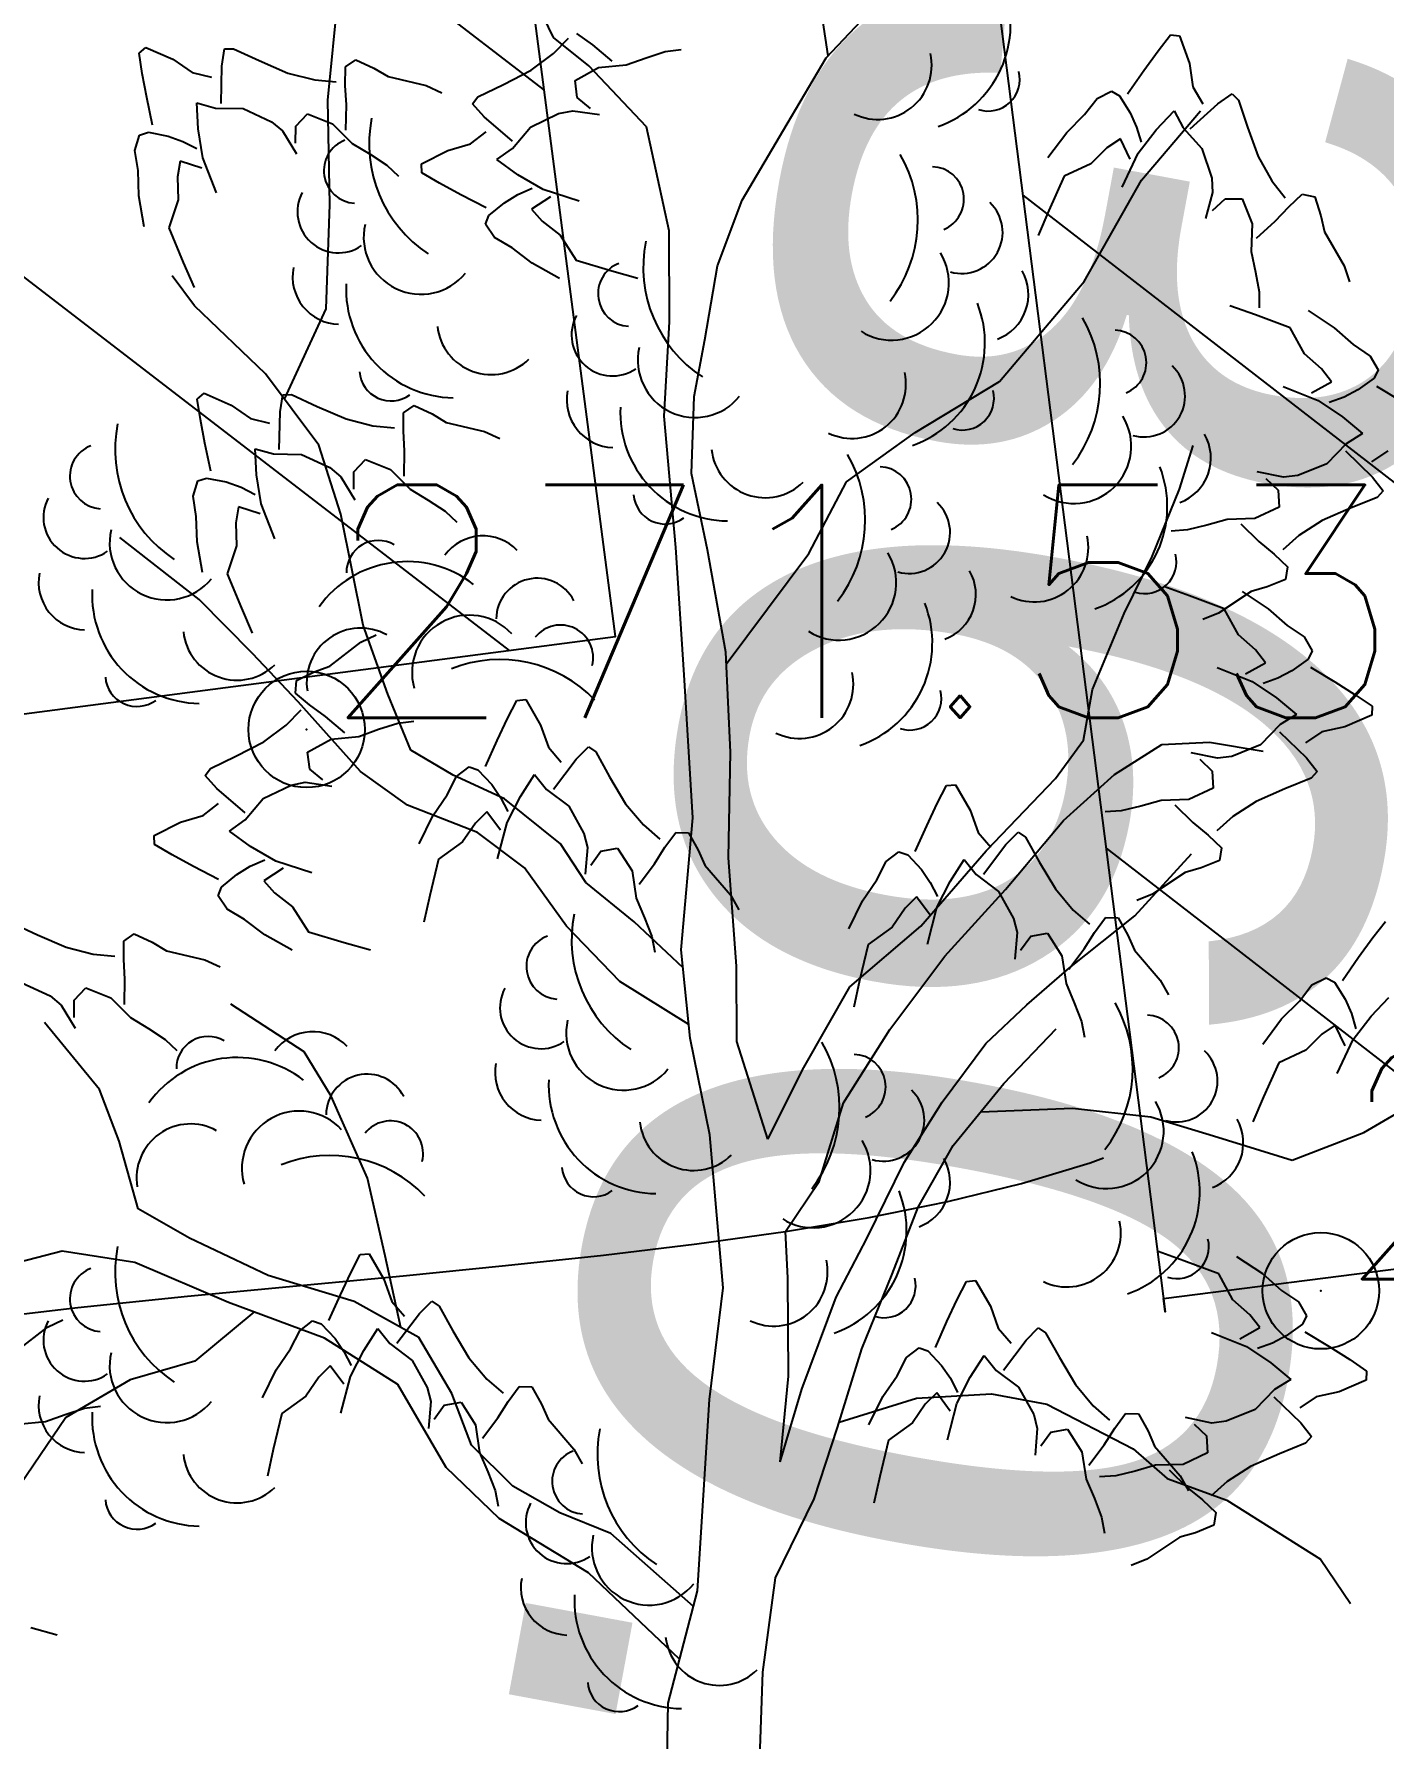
# Model space of a CAD drawing. Header units: millimetres. Extents: x 524954 to 526204, y 9523489 to 9524010.
# Drawn here: x 525519.37 to 525525.17, y 9523572.65 to 9523579.97 of the extents above; entities that cross this region are included whole.
import ezdxf
from ezdxf.enums import TextEntityAlignment as Align

# ---------------------------------------------------------------- set-up
doc = ezdxf.new("R2010")
doc.units = ezdxf.units.MM
doc.header["$PDMODE"] = 32
doc.header["$PDSIZE"] = 0.5
doc.linetypes.add('ACAD_ISO12W100', pattern=[21, 12, -3, 0, -3, 0, -3])
for name, color, linetype in [('Arbre', 34, 'ACAD_ISO12W100'), ('Bati', 6, 'Continuous'), ('Bati_H', 1, 'Continuous'), ('CN_01_00', 3, 'Continuous'), ('Route - Route de la corniche de Brazzaville - Textes - Tabulations', 1, 'Continuous'), ('TopoAlt', 3, 'Continuous'), ('TOPOJIS', 7, 'Continuous')]:
    doc.layers.add(name, color=color, linetype=linetype)
doc.styles.add('Affichages route', font='arial.ttf', dxfattribs={"height": 0.5})
doc.styles.add('Simplex 1.0', font='Simplex.shx', dxfattribs={"width": 0.99, "height": 1})

# ---------------------------------------------------------------- blocks, each defined once
blk = doc.blocks.new('TCPOINT M')
at = {"color": 0}
blk.add_point((0, 0), dxfattribs=at)
at = {"layer": 'TopoAlt', "style": 'Simplex 1.0', "width": 0.99}
blk.add_attdef('ALT', (0.15, 0.15), '', height=1, dxfattribs=at)
blk = doc.blocks.new('v088')
at = {"linetype": 'Continuous'}
for p, q in [((0.3448, 10.1217), (0.2693, 10.6145)), ((-1.8059, 9.9306), (-1.7492, 10.4915)), ((-0.8352, 10.1996), (-0.9911, 10.5198)), ((0.3358, 10.1122), (0.6339, 10.4293)), ((-0.6834, 10.0784), (-0.8352, 10.1996)), ((0.1676, 9.8288), (0.3358, 10.1122)), ((-0.4354, 9.8162), (-0.6834, 10.0784)), ((-1.7966, 9.483), (-1.8059, 9.9306)), ((-0.339, 9.3704), (-0.4354, 9.8162)), ((-0.0246, 9.5014), (0.1676, 9.8288)), ((1.6901, 9.587), (1.945, 9.8846)), ((1.4442, 9.1527), (1.6901, 9.587)), ((-1.8121, 9.0349), (-1.7966, 9.483)), ((-0.1306, 9.2193), (-0.0246, 9.5014)), ((-0.337, 8.9787), (-0.339, 9.3704)), ((-2.3783, 9.048), (-2.4742, 9.1766)), ((-0.1861, 8.901), (-0.1306, 9.2193)), ((1.08, 8.7222), (1.4442, 9.1527)), ((-2.0737, 8.7558), (-2.3783, 9.048)), ((-1.992, 8.6473), (-1.8121, 9.0349)), ((-0.3597, 8.574), (-0.337, 8.9787)), ((-0.2308, 8.6575), (-0.1861, 8.901)), ((-1.8434, 8.4497), (-2.0737, 8.7558)), ((0.7177, 8.5032), (1.08, 8.7222)), ((-0.2426, 8.3277), (-0.2308, 8.6575)), ((-0.3105, 8.0091), (-0.3597, 8.574)), ((0.4236, 8.2918), (0.7177, 8.5032)), ((-1.7501, 8.1531), (-1.8434, 8.4497)), ((1.8546, 8.2596), (1.9129, 8.4473)), ((-0.1735, 7.9995), (-0.2426, 8.3277)), ((0.2621, 7.9837), (0.4236, 8.2918)), ((1.7363, 7.971), (1.8546, 8.2596)), ((-1.6531, 7.6763), (-1.7501, 8.1531)), ((-2.3581, 7.786), (-2.6995, 8.0525)), ((-0.2742, 7.4626), (-0.3105, 8.0091)), ((-0.0959, 7.5596), (-0.1735, 7.9995)), ((-0.0934, 7.5087), (0.2621, 7.9837)), ((1.617, 7.726), (1.7363, 7.971)), ((-2.1294, 7.5544), (-2.3581, 7.786)), ((1.4808, 7.3998), (1.617, 7.726)), ((-1.5474, 7.38), (-1.6531, 7.6763)), ((-1.9323, 7.3471), (-2.1294, 7.5544)), ((-0.0745, 7.1309), (-0.0959, 7.5596)), ((-0.2365, 6.8477), (-0.2742, 7.4626)), ((1.4418, 7.1813), (1.4808, 7.3998)), ((-1.6648, 7.048), (-1.9323, 7.3471)), ((-1.4491, 7.1395), (-1.5474, 7.38)), ((1.3209, 7.0171), (1.4418, 7.1813)), ((-1.2665, 7.0314), (-1.4491, 7.1395)), ((-0.0837, 6.6768), (-0.0745, 7.1309)), ((1.5755, 7.0348), (1.778, 7.1634)), ((1.778, 7.1634), (1.983, 7.1739)), ((1.983, 7.1739), (2.2139, 7.1352)), ((-1.4628, 6.9029), (-1.6648, 7.048)), ((-1.0467, 6.9303), (-1.2665, 7.0314)), ((1.3557, 6.8374), (1.5755, 7.0348)), ((1.0227, 6.7061), (1.3209, 7.0171)), ((-1.1618, 6.7848), (-1.4628, 6.9029)), ((-0.8063, 6.7363), (-1.0467, 6.9303)), ((-0.2869, 6.2807), (-0.2365, 6.8477)), ((1.107, 6.54), (1.3557, 6.8374)), ((-0.9597, 6.6336), (-1.1618, 6.7848)), ((-0.6972, 6.5707), (-0.8063, 6.7363)), ((-0.0491, 6.2111), (-0.0837, 6.6768)), ((0.7433, 6.3831), (1.0227, 6.7061)), ((1.6628, 6.4272), (1.906, 6.6935)), ((-0.7803, 6.3824), (-0.9597, 6.6336)), ((-0.4884, 6.4009), (-0.6972, 6.5707)), ((0.8455, 6.2546), (1.107, 6.54)), ((-0.5514, 6.1446), (-0.7803, 6.3824)), ((-0.2789, 6.2036), (-0.4884, 6.4009)), ((0.4379, 6.1217), (0.7433, 6.3831)), ((1.3814, 6.2037), (1.6628, 6.4272)), ((-0.2479, 5.9022), (-0.2869, 6.2807)), ((0.6096, 5.9388), (0.8455, 6.2546)), ((-0.0486, 5.8877), (-0.0491, 6.2111)), ((1.1982, 6.0444), (1.3814, 6.2037)), ((-0.2539, 5.9607), (-0.5514, 6.1446)), ((0.2399, 5.7756), (0.4379, 6.1217)), ((-1.9071, 5.8427), (-2.2223, 6.0475)), ((1.0213, 5.879), (1.1982, 6.0444)), ((-2.7868, 5.6812), (-3.0229, 5.9686)), ((0.4109, 5.6237), (0.6096, 5.9388)), ((1.0995, 5.7065), (1.3247, 5.9413)), ((-0.1646, 5.4873), (-0.2479, 5.9022)), ((0.0846, 5.4676), (-0.0486, 5.8877)), ((0.8338, 5.6263), (1.0213, 5.879)), ((-1.7911, 5.6523), (-1.9071, 5.8427)), ((0.0846, 5.4676), (0.2399, 5.7756)), ((2.6462, 5.4963), (3.1193, 5.7735)), ((-2.7013, 5.4591), (-2.7868, 5.6812)), ((-1.6346, 5.3011), (-1.7911, 5.6523)), ((0.8812, 5.4407), (1.0995, 5.7065)), ((0.3061, 5.2857), (0.4109, 5.6237)), ((0.6713, 5.3679), (0.8338, 5.6263)), ((1.0006, 5.5861), (1.394, 5.6007)), ((1.394, 5.6007), (1.7306, 5.5642)), ((1.7306, 5.5642), (1.9997, 5.4827)), ((2.3377, 5.3779), (2.6462, 5.4963)), ((-2.6206, 5.1685), (-2.7013, 5.4591)), ((-0.1073, 4.8293), (-0.1646, 5.4873)), ((0.7312, 5.1764), (0.8812, 5.4407)), ((1.9997, 5.4827), (2.3377, 5.3779)), ((0.5102, 5.0412), (0.6713, 5.3679)), ((-1.5592, 4.9668), (-1.6346, 5.3011)), ((0.1613, 5.0712), (0.3061, 5.2857)), ((-2.4003, 5.0425), (-2.6206, 5.1685)), ((0.6191, 4.888), (0.7312, 5.1764)), ((0.1717, 4.8724), (0.1613, 5.0712)), ((-2.9464, 4.9876), (-3.2062, 4.92)), ((-2.6344, 4.9381), (-2.9464, 4.9876)), ((-2.0611, 4.8817), (-2.4003, 5.0425)), ((0.3786, 4.7897), (0.5102, 5.0412)), ((-2.2328, 4.7662), (-2.6344, 4.9381)), ((-1.4917, 4.6586), (-1.5592, 4.9668)), ((-1.6919, 4.7713), (-2.0611, 4.8817)), ((0.1743, 4.4496), (0.1717, 4.8724)), ((0.489, 4.5681), (0.6191, 4.888)), ((-1.8192, 4.6131), (-2.2328, 4.7662)), ((-1.415, 4.6154), (-1.6919, 4.7713)), ((-0.1657, 4.3492), (-0.1073, 4.8293)), ((0.2314, 4.3948), (0.3786, 4.7897)), ((-2.1227, 4.7254), (-2.3768, 4.5144)), ((-1.2732, 4.3758), (-1.415, 4.6154)), ((-1.5041, 4.4145), (-1.8192, 4.6131)), ((0.3841, 4.2301), (0.489, 4.5681)), ((-2.3768, 4.5144), (-2.655, 4.434)), ((-2.655, 4.434), (-2.9315, 4.2727)), ((-1.2976, 4.0581), (-1.5041, 4.4145)), ((0.1384, 4.0819), (0.1743, 4.4496)), ((0.1384, 4.0819), (0.2314, 4.3948)), ((-1.1877, 4.1537), (-1.2732, 4.3758)), ((-0.2169, 3.5272), (-0.1657, 4.3492)), ((0.3911, 4.2526), (0.7235, 4.3553)), ((0.7235, 4.3553), (1.0465, 4.3745)), ((1.0465, 4.3745), (1.2838, 4.3297)), ((1.2838, 4.3297), (1.6547, 4.1385)), ((-2.9315, 4.2727), (-3.209, 3.8627)), ((0.2848, 3.9233), (0.3841, 4.2301)), ((-1.0099, 3.9771), (-1.1877, 4.1537)), ((1.6547, 4.1385), (1.8004, 4.0109)), ((-1.0692, 3.839), (-1.2976, 4.0581)), ((-0.8085, 3.8631), (-1.0099, 3.9771)), ((1.8004, 4.0109), (2.0573, 3.9168)), ((0.1177, 3.584), (0.2848, 3.9233)), ((2.0573, 3.9168), (2.4606, 3.664)), ((-0.6849, 3.6045), (-1.0692, 3.839)), ((-0.589, 3.7744), (-0.8085, 3.8631)), ((-0.2343, 3.4611), (-0.589, 3.7744)), ((2.4606, 3.664), (2.589, 3.4739)), ((-0.2941, 3.234), (-0.6849, 3.6045)), ((-0.3436, 3.0457), (-0.2169, 3.5272)), ((0.064, 3.1786), (0.1177, 3.584)), ((0.0445, 2.6247), (0.064, 3.1786)), ((-0.3518, 2.5418), (-0.3436, 3.0457))]:
    blk.add_line(p, q, dxfattribs=at)
at = {"color": 3, "linetype": 'Continuous'}
for p, q in [((-0.8359, 10.1311), (-0.7709, 10.1978)), ((-0.6662, 10.1688), (-0.7348, 10.218)), ((1.7617, 10.1424), (1.8156, 10.2117)), ((1.8156, 10.2117), (1.8541, 10.2078)), ((1.8541, 10.2078), (1.8964, 10.0886)), ((-2.6162, 10.1323), (-2.587, 10.1577)), ((-2.6028, 10.0456), (-2.6162, 10.1323)), ((-2.587, 10.1577), (-2.4712, 10.1066)), ((-2.4712, 10.1066), (-2.3879, 10.0492)), ((-2.2608, 10.0773), (-2.2494, 10.1511)), ((-2.2494, 10.1511), (-2.2113, 10.1522)), ((-2.2113, 10.1522), (-2.101, 10.101)), ((-0.9313, 10.0604), (-0.8359, 10.1311)), ((-0.5833, 10.0982), (-0.6662, 10.1688)), ((-0.5231, 10.0829), (-0.4378, 10.1134)), ((-0.4378, 10.1134), (-0.3559, 10.1397)), ((-0.3559, 10.1397), (-0.2873, 10.1487)), ((1.7002, 10.0578), (1.7617, 10.1424)), ((-2.5835, 9.9428), (-2.6028, 10.0456)), ((-2.3879, 10.0492), (-2.3057, 10.0298)), ((-2.2643, 9.9167), (-2.2608, 10.0773)), ((-2.101, 10.101), (-1.977, 10.0475)), ((-1.977, 10.0475), (-1.8618, 10.0181)), ((-1.7305, 9.9947), (-1.7301, 10.0737)), ((-1.7301, 10.0737), (-1.6848, 10.1049)), ((-1.6848, 10.1049), (-1.6075, 10.069)), ((-1.6075, 10.069), (-1.5466, 10.0327)), ((-1.5466, 10.0327), (-1.3822, 9.9939)), ((-1.0512, 9.9981), (-0.9313, 10.0604)), ((-0.7431, 10.0152), (-0.6418, 10.0712)), ((-0.6418, 10.0712), (-0.5231, 10.0829)), ((1.631, 9.9578), (1.7002, 10.0578)), ((1.8964, 10.0886), (1.9118, 9.9886)), ((-1.8618, 10.0181), (-1.7691, 10.0099)), ((-1.7254, 9.9105), (-1.7305, 9.9947)), ((-1.3822, 9.9939), (-1.316, 9.9632)), ((-1.1606, 9.945), (-1.0512, 9.9981)), ((-0.7336, 9.9427), (-0.7431, 10.0152)), ((1.5002, 9.9386), (1.5617, 9.9693)), ((1.5617, 9.9693), (1.5963, 9.9501)), ((1.9118, 9.9886), (1.9541, 9.9155)), ((-2.5582, 9.8238), (-2.5835, 9.9428)), ((-2.3678, 9.9191), (-2.2883, 9.8969)), ((-2.3619, 9.8077), (-2.3678, 9.9191)), ((-2.2883, 9.8969), (-2.1685, 9.895)), ((-2.1685, 9.895), (-2.0471, 9.8386)), ((-1.7277, 9.8016), (-1.7254, 9.9105)), ((-1.1838, 9.9148), (-1.1606, 9.945)), ((-1.1339, 9.8592), (-1.1838, 9.9148)), ((-0.677, 9.8958), (-0.7336, 9.9427)), ((1.4463, 9.8693), (1.5002, 9.9386)), ((1.5963, 9.9501), (1.6425, 9.877)), ((1.9002, 9.8078), (2.0195, 9.9155)), ((2.0195, 9.9155), (2.081, 9.9578)), ((2.081, 9.9578), (2.1079, 9.9309)), ((2.1079, 9.9309), (2.1464, 9.8155)), ((-2.0471, 9.8386), (-1.9997, 9.7992)), ((-1.9438, 9.7464), (-1.9432, 9.8199)), ((-1.9432, 9.8199), (-1.893, 9.873)), ((-1.893, 9.873), (-1.7856, 9.8299)), ((-1.7856, 9.8299), (-1.7015, 9.7452)), ((-1.0116, 9.755), (-1.1339, 9.8592)), ((-1.0114, 9.724), (-0.9342, 9.8156)), ((-0.9342, 9.8156), (-0.8138, 9.874)), ((-0.8138, 9.874), (-0.7533, 9.8858)), ((-0.7533, 9.8858), (-0.6387, 9.8698)), ((1.3694, 9.7924), (1.4463, 9.8693)), ((1.6425, 9.877), (1.6694, 9.8155)), ((1.6694, 9.8155), (1.6887, 9.7501)), ((1.7541, 9.8039), (1.831, 9.8847)), ((1.831, 9.8847), (1.8695, 9.8116)), ((2.1464, 9.8155), (2.1926, 9.6885)), ((-2.634, 9.7155), (-2.6142, 9.7814)), ((-2.6142, 9.7814), (-2.5764, 9.7933)), ((-2.5764, 9.7933), (-2.4916, 9.7768)), ((-2.4916, 9.7768), (-2.4283, 9.7541)), ((-2.4283, 9.7541), (-2.3676, 9.7232)), ((-2.3419, 9.6831), (-2.3619, 9.8077)), ((-1.9997, 9.7992), (-1.9397, 9.7002)), ((-1.7015, 9.7452), (-1.624, 9.6985)), ((-1.2895, 9.7147), (-1.1923, 9.7429)), ((-1.1923, 9.7429), (-1.1254, 9.7944)), ((1.2886, 9.6847), (1.3694, 9.7924)), ((1.6002, 9.7655), (1.5425, 9.727)), ((1.6425, 9.677), (1.6002, 9.7655)), ((1.6771, 9.7039), (1.7541, 9.8039)), ((1.8695, 9.8116), (1.9502, 9.7232)), ((-2.6206, 9.6288), (-2.634, 9.7155)), ((-2.4395, 9.6694), (-2.4511, 9.6011)), ((-2.3461, 9.6395), (-2.4395, 9.6694)), ((-2.2831, 9.5325), (-2.3419, 9.6831)), ((-1.624, 9.6985), (-1.5519, 9.6516)), ((-1.4022, 9.6572), (-1.2895, 9.7147)), ((-1.0789, 9.6763), (-1.0114, 9.724)), ((-0.9888, 9.6106), (-1.0789, 9.6763)), ((1.5425, 9.727), (1.4733, 9.6578)), ((1.6079, 9.5578), (1.6771, 9.7039)), ((1.9502, 9.7232), (1.9925, 9.5962)), ((2.1926, 9.6885), (2.2503, 9.5847)), ((-2.6175, 9.52), (-2.6206, 9.6288)), ((-2.4511, 9.6011), (-2.4483, 9.5032)), ((-1.5519, 9.6516), (-1.5015, 9.6041)), ((-1.401, 9.6186), (-1.4022, 9.6572)), ((-1.3254, 9.5742), (-1.401, 9.6186)), ((-0.8796, 9.5473), (-0.9888, 9.6106)), ((1.3579, 9.6039), (1.2925, 9.4577)), ((1.4733, 9.6578), (1.3579, 9.6039)), ((1.9925, 9.5962), (1.9964, 9.5347)), ((-2.5946, 9.3874), (-2.6175, 9.52)), ((-1.2335, 9.5242), (-1.3254, 9.5742)), ((-1.1253, 9.4685), (-1.2335, 9.5242)), ((-1.0467, 9.4905), (-0.9892, 9.5252)), ((-0.9892, 9.5252), (-0.9269, 9.5527)), ((-0.7257, 9.4976), (-0.8796, 9.5473)), ((1.9964, 9.5347), (1.9656, 9.4231)), ((2.2503, 9.5847), (2.308, 9.5116)), ((2.3233, 9.4731), (2.381, 9.527)), ((2.381, 9.527), (2.4349, 9.5154)), ((-2.4483, 9.5032), (-2.4883, 9.3823)), ((-1.1132, 9.4352), (-1.0467, 9.4905)), ((-0.8484, 9.5165), (-0.9306, 9.463)), ((-0.9306, 9.463), (-0.885, 9.4108)), ((1.2925, 9.4577), (1.2463, 9.35)), ((1.9964, 9.4577), (2.0502, 9.5077)), ((2.0502, 9.5077), (2.1233, 9.5077)), ((2.1233, 9.5077), (2.1656, 9.4)), ((2.2657, 9.4116), (2.3233, 9.4731)), ((2.4349, 9.5154), (2.4618, 9.4347)), ((-2.4883, 9.3823), (-2.4269, 9.2344)), ((-1.1278, 9.3984), (-1.1132, 9.4352)), ((-1.0892, 9.3413), (-1.1278, 9.3984)), ((-0.885, 9.4108), (-0.8073, 9.3511)), ((2.1656, 9.4), (2.1618, 9.2808)), ((2.1849, 9.3385), (2.2657, 9.4116)), ((2.4618, 9.4347), (2.4772, 9.3654)), ((-1.0136, 9.2969), (-1.0892, 9.3413)), ((-0.8073, 9.3511), (-0.7389, 9.2437)), ((2.4772, 9.3654), (2.5618, 9.2193)), ((-2.4269, 9.2344), (-2.3802, 9.1269)), ((-0.9273, 9.2307), (-1.0136, 9.2969)), ((-0.81, 9.1646), (-0.9273, 9.2307)), ((-0.7389, 9.2437), (-0.5855, 9.1979)), ((2.1618, 9.2808), (2.181, 9.1923)), ((-0.5855, 9.1979), (-0.4727, 9.1661)), ((2.181, 9.1923), (2.1964, 9.1077)), ((2.5618, 9.2193), (2.5849, 9.15)), ((2.1964, 9.1077), (2.1964, 9.0385)), ((2.1801, 9.009), (2.0697, 9.0483)), ((2.3301, 8.953), (2.1801, 9.009)), ((2.4064, 9.0272), (2.519, 8.9533)), ((2.3912, 8.8412), (2.3301, 8.953)), ((2.519, 8.9533), (2.6006, 8.8814)), ((2.6006, 8.8814), (2.6731, 8.832)), ((2.4646, 8.7765), (2.3912, 8.8412)), ((2.6731, 8.832), (2.7077, 8.7725)), ((2.421, 8.6735), (2.5067, 8.7213)), ((2.5067, 8.7213), (2.4646, 8.7765)), ((2.6907, 8.7368), (2.6207, 8.6861)), ((2.7077, 8.7725), (2.6907, 8.7368)), ((-2.3661, 8.6466), (-2.3369, 8.6719)), ((-2.3527, 8.5599), (-2.3661, 8.6466)), ((-2.3369, 8.6719), (-2.2212, 8.6209)), ((-2.0108, 8.5916), (-1.9993, 8.6654)), ((-1.9993, 8.6654), (-1.9613, 8.6665)), ((-1.9613, 8.6665), (-1.8509, 8.6153)), ((2.2998, 8.7005), (2.4501, 8.6406)), ((2.5609, 8.6554), (2.4969, 8.632)), ((2.6207, 8.6861), (2.5609, 8.6554)), ((2.7005, 8.7027), (2.8047, 8.6399)), ((-2.2212, 8.6209), (-2.1379, 8.5634)), ((-2.0143, 8.4309), (-2.0108, 8.5916)), ((-1.8509, 8.6153), (-1.7269, 8.5617)), ((-1.4805, 8.509), (-1.4801, 8.5879)), ((-1.4801, 8.5879), (-1.4347, 8.6192)), ((-1.4347, 8.6192), (-1.3575, 8.5833)), ((-1.3575, 8.5833), (-1.2966, 8.547)), ((2.4501, 8.6406), (2.5548, 8.5702)), ((2.5548, 8.5702), (2.6402, 8.4985)), ((-2.3334, 8.4571), (-2.3527, 8.5599)), ((-2.1379, 8.5634), (-2.0557, 8.544)), ((-1.7269, 8.5617), (-1.6118, 8.5324)), ((-1.6118, 8.5324), (-1.519, 8.5242)), ((-1.4754, 8.4248), (-1.4805, 8.509)), ((-1.2966, 8.547), (-1.1322, 8.5082)), ((-1.1322, 8.5082), (-1.066, 8.4775)), ((2.6402, 8.4985), (2.5697, 8.4555)), ((-2.3082, 8.3381), (-2.3334, 8.4571)), ((-2.1178, 8.4334), (-2.0382, 8.4112)), ((-2.1118, 8.322), (-2.1178, 8.4334)), ((-1.4776, 8.3159), (-1.4754, 8.4248)), ((2.5697, 8.4555), (2.4865, 8.3693)), ((2.5678, 8.4245), (2.6828, 8.3123)), ((2.749, 8.4244), (2.6787, 8.3776)), ((-2.0382, 8.4112), (-1.9184, 8.4092)), ((-1.9184, 8.4092), (-1.7971, 8.3529)), ((-1.7971, 8.3529), (-1.7497, 8.3134)), ((-1.6931, 8.3341), (-1.643, 8.3873)), ((-1.643, 8.3873), (-1.5356, 8.3441)), ((2.4865, 8.3693), (2.3625, 8.3191)), ((-2.384, 8.2298), (-2.3641, 8.2956)), ((-2.3641, 8.2956), (-2.3264, 8.3076)), ((-2.3264, 8.3076), (-2.2415, 8.291)), ((-2.2415, 8.291), (-2.1783, 8.2684)), ((-2.0919, 8.1974), (-2.1118, 8.322)), ((-1.7497, 8.3134), (-1.6897, 8.2145)), ((-1.6937, 8.2606), (-1.6931, 8.3341)), ((-1.5356, 8.3441), (-1.4515, 8.2595)), ((2.3013, 8.3113), (2.188, 8.335)), ((2.2245, 8.3065), (2.2778, 8.2559)), ((2.3625, 8.3191), (2.3013, 8.3113)), ((2.6828, 8.3123), (2.7289, 8.2536)), ((-2.3706, 8.1431), (-2.384, 8.2298)), ((-2.1783, 8.2684), (-2.1175, 8.2375)), ((-1.4515, 8.2595), (-1.374, 8.2128)), ((-1.374, 8.2128), (-1.3019, 8.1659)), ((2.2778, 8.2559), (2.2824, 8.183)), ((2.7037, 8.225), (2.591, 8.1793)), ((2.7289, 8.2536), (2.7037, 8.225)), ((-2.3674, 8.0343), (-2.3706, 8.1431)), ((-2.1895, 8.1837), (-2.2011, 8.1153)), ((-2.0961, 8.1537), (-2.1895, 8.1837)), ((-2.0331, 8.0467), (-2.0919, 8.1974)), ((-1.3019, 8.1659), (-1.2515, 8.1184)), ((2.0584, 8.1303), (1.9713, 8.1055)), ((2.1776, 8.1339), (2.0584, 8.1303)), ((2.2824, 8.183), (2.1776, 8.1339)), ((2.591, 8.1793), (2.4672, 8.1253)), ((-2.2011, 8.1153), (-2.1982, 8.0174)), ((1.8878, 8.0848), (1.8187, 8.0804)), ((1.9713, 8.1055), (1.8878, 8.0848)), ((2.1174, 8.1109), (2.1954, 8.0349)), ((2.3672, 8.0611), (2.2979, 7.9989)), ((2.4672, 8.1253), (2.3672, 8.0611)), ((-2.3445, 7.9016), (-2.3674, 8.0343)), ((-2.1982, 8.0174), (-2.2383, 7.8966)), ((2.1954, 8.0349), (2.2605, 7.9811)), ((2.2605, 7.9811), (2.3179, 7.927)), ((2.3179, 7.927), (2.3098, 7.8725)), ((-2.2383, 7.8966), (-2.1768, 7.7487)), ((1.8965, 7.8022), (1.7861, 7.8414)), ((2.2308, 7.8405), (2.1627, 7.8208)), ((2.3098, 7.8725), (2.2308, 7.8405)), ((2.0465, 7.7461), (1.8965, 7.8022)), ((2.1627, 7.8208), (2.0222, 7.7271)), ((2.1227, 7.8203), (2.2353, 7.7465)), ((-2.1768, 7.7487), (-2.1302, 7.6412)), ((2.0222, 7.7271), (1.9545, 7.6997)), ((2.1075, 7.6343), (2.0465, 7.7461)), ((2.2353, 7.7465), (2.3169, 7.6746)), ((-1.6632, 7.6026), (-1.5976, 7.6345)), ((2.1809, 7.5696), (2.1075, 7.6343)), ((2.3169, 7.6746), (2.3894, 7.6252)), ((2.3894, 7.6252), (2.424, 7.5657)), ((-1.7972, 7.4997), (-1.6632, 7.6026)), ((2.223, 7.5144), (2.1809, 7.5696)), ((2.424, 7.5657), (2.407, 7.5299)), ((-1.9404, 7.4382), (-1.8638, 7.4754)), ((-1.8638, 7.4754), (-1.7972, 7.4997)), ((2.0162, 7.4937), (2.1664, 7.4338)), ((2.1373, 7.4666), (2.223, 7.5144)), ((2.337, 7.4793), (2.2772, 7.4485)), ((2.407, 7.5299), (2.337, 7.4793)), ((2.4169, 7.4959), (2.521, 7.4331)), ((-1.9448, 7.3833), (-1.9404, 7.4382)), ((2.1664, 7.4338), (2.2711, 7.3633)), ((2.2772, 7.4485), (2.2132, 7.4252)), ((2.521, 7.4331), (2.6094, 7.377)), ((-1.8839, 7.3331), (-1.9448, 7.3833)), ((-1.8154, 7.2839), (-1.8839, 7.3331)), ((-1.0336, 7.2746), (-0.9936, 7.3527)), ((-0.9936, 7.3527), (-0.9551, 7.3561)), ((-0.9551, 7.3561), (-0.8913, 7.2468)), ((2.2711, 7.3633), (2.3565, 7.2916)), ((2.6094, 7.377), (2.6819, 7.3276)), ((2.6819, 7.3276), (2.6805, 7.289)), ((-1.985, 7.2461), (-1.9201, 7.3129)), ((-1.7325, 7.2133), (-1.8154, 7.2839)), ((-1.587, 7.2285), (-1.5051, 7.2548)), ((-1.5051, 7.2548), (-1.4365, 7.2638)), ((-1.0783, 7.18), (-1.0336, 7.2746)), ((2.3565, 7.2916), (2.286, 7.2486)), ((2.6805, 7.289), (2.5641, 7.2392)), ((-2.0805, 7.1754), (-1.985, 7.2461)), ((-1.8923, 7.1303), (-1.791, 7.1862)), ((-1.791, 7.1862), (-1.6722, 7.1979)), ((-1.6722, 7.1979), (-1.587, 7.2285)), ((-1.1277, 7.0688), (-1.0783, 7.18)), ((-0.8913, 7.2468), (-0.8575, 7.1514)), ((2.286, 7.2486), (2.2028, 7.1624)), ((2.2841, 7.2177), (2.3991, 7.1055)), ((2.4653, 7.2176), (2.395, 7.1707)), ((2.5641, 7.2392), (2.4653, 7.2176)), ((-2.3098, 7.06), (-2.2004, 7.1132)), ((-2.2004, 7.1132), (-2.0805, 7.1754)), ((-1.8828, 7.0578), (-1.8923, 7.1303)), ((-0.8575, 7.1514), (-0.8023, 7.0875)), ((-0.7381, 7.0997), (-0.6855, 7.1528)), ((-0.6855, 7.1528), (-0.654, 7.1313)), ((-0.654, 7.1313), (-0.5947, 7.0251)), ((2.0176, 7.1045), (1.9044, 7.1282)), ((2.0788, 7.1122), (2.0176, 7.1045)), ((2.2028, 7.1624), (2.0788, 7.1122)), ((2.3991, 7.1055), (2.4452, 7.0467)), ((-2.333, 7.0298), (-2.3098, 7.06)), ((-1.8262, 7.0109), (-1.8828, 7.0578)), ((-1.2526, 7.0255), (-1.1978, 7.0672)), ((-1.1978, 7.0672), (-1.1602, 7.0548)), ((-1.1602, 7.0548), (-1.1012, 6.9916)), ((-0.978, 6.9406), (-0.9175, 7.0343)), ((-0.9175, 7.0343), (-0.8661, 6.9697)), ((-0.8351, 6.9716), (-0.7381, 7.0997)), ((1.9408, 7.0996), (1.9941, 7.049)), ((1.9941, 7.049), (1.9988, 6.9761)), ((2.4452, 7.0467), (2.4201, 7.0181)), ((-2.283, 6.9743), (-2.333, 7.0298)), ((-2.1607, 6.8701), (-2.283, 6.9743)), ((-2.0833, 6.9307), (-1.963, 6.9891)), ((-1.963, 6.9891), (-1.9025, 7.0009)), ((-1.9025, 7.0009), (-1.7879, 6.9849)), ((-1.2925, 6.9474), (-1.2526, 7.0255)), ((-1.1012, 6.9916), (-1.0633, 6.9361)), ((-0.8661, 6.9697), (-0.7702, 6.8978)), ((-0.5947, 7.0251), (-0.5257, 6.909)), ((0.8128, 6.9092), (0.8527, 6.9872)), ((0.8527, 6.9872), (0.8913, 6.9906)), ((0.8913, 6.9906), (0.9551, 6.8814)), ((1.9988, 6.9761), (1.8939, 6.9271)), ((2.3073, 6.9725), (2.1835, 6.9184)), ((2.4201, 7.0181), (2.3073, 6.9725)), ((-2.3415, 6.858), (-2.2745, 6.9095)), ((-2.1606, 6.8391), (-2.0833, 6.9307)), ((-1.3538, 6.8575), (-1.2925, 6.9474)), ((-1.0633, 6.9361), (-1.0322, 6.8755)), ((-1.0349, 6.828), (-0.978, 6.9406)), ((-0.7702, 6.8978), (-0.705, 6.781)), ((-0.5257, 6.909), (-0.4496, 6.8178)), ((0.7681, 6.8145), (0.8128, 6.9092)), ((1.6876, 6.8986), (1.6041, 6.8779)), ((1.7747, 6.9234), (1.6876, 6.8986)), ((1.8939, 6.9271), (1.7747, 6.9234)), ((1.8337, 6.904), (1.9118, 6.828)), ((2.1835, 6.9184), (2.0835, 6.8543)), ((-2.5514, 6.7723), (-2.4387, 6.8298)), ((-2.4387, 6.8298), (-2.3415, 6.858)), ((-2.228, 6.7914), (-2.1606, 6.8391)), ((-1.413, 6.7366), (-1.3538, 6.8575)), ((-1.1715, 6.8255), (-1.2266, 6.7446)), ((-1.122, 6.8741), (-1.1715, 6.8255)), ((-1.0639, 6.7951), (-1.122, 6.8741)), ((-1.0757, 6.6715), (-1.0349, 6.828)), ((-0.4496, 6.8178), (-0.3793, 6.7567)), ((0.7187, 6.7034), (0.7681, 6.8145)), ((0.9551, 6.8814), (0.9888, 6.786)), ((1.6041, 6.8779), (1.535, 6.8736)), ((1.9118, 6.828), (1.9768, 6.7743)), ((2.0835, 6.8543), (2.0142, 6.7921)), ((-2.5502, 6.7337), (-2.5514, 6.7723)), ((-2.1379, 6.7256), (-2.228, 6.7914)), ((-1.2266, 6.7446), (-1.3299, 6.6702)), ((-0.705, 6.781), (-0.6897, 6.7213)), ((-0.357, 6.7218), (-0.3104, 6.7855)), ((-0.3104, 6.7855), (-0.2553, 6.7842)), ((-0.2553, 6.7842), (-0.2138, 6.7099)), ((0.9888, 6.786), (1.0441, 6.7221)), ((1.1083, 6.7343), (1.1609, 6.7873)), ((1.1609, 6.7873), (1.1923, 6.7659)), ((1.1923, 6.7659), (1.2517, 6.6597)), ((1.9768, 6.7743), (2.0342, 6.7201)), ((-2.4746, 6.6893), (-2.5502, 6.7337)), ((-2.3827, 6.6392), (-2.4746, 6.6893)), ((-2.1384, 6.6402), (-2.076, 6.6678)), ((-2.0288, 6.6624), (-2.1379, 6.7256)), ((-1.3299, 6.6702), (-1.3669, 6.5144)), ((-0.6897, 6.7213), (-0.6991, 6.6059)), ((-0.6753, 6.6457), (-0.6318, 6.7049)), ((-0.6318, 6.7049), (-0.56, 6.7185)), ((-0.56, 6.7185), (-0.4983, 6.6206)), ((-0.4022, 6.6506), (-0.357, 6.7218)), ((-0.2138, 6.7099), (-0.1857, 6.6447)), ((0.5938, 6.6601), (0.6485, 6.7018)), ((0.6485, 6.7018), (0.6861, 6.6893)), ((0.6861, 6.6893), (0.7451, 6.6262)), ((0.8684, 6.5752), (0.9289, 6.6689)), ((0.9289, 6.6689), (0.9803, 6.6043)), ((1.0112, 6.6062), (1.1083, 6.7343)), ((2.0261, 6.6656), (1.9472, 6.6337)), ((2.0342, 6.7201), (2.0261, 6.6656)), ((-2.2745, 6.5836), (-2.3827, 6.6392)), ((-2.2624, 6.5503), (-2.1959, 6.6055)), ((-2.1959, 6.6055), (-2.1384, 6.6402)), ((-1.9976, 6.6315), (-2.0798, 6.5781)), ((-1.8748, 6.6127), (-2.0288, 6.6624)), ((-0.4983, 6.6206), (-0.4798, 6.5027)), ((-0.4679, 6.5637), (-0.4022, 6.6506)), ((-0.1857, 6.6447), (-0.0753, 6.5169)), ((0.5538, 6.582), (0.5938, 6.6601)), ((0.7451, 6.6262), (0.7831, 6.5707)), ((0.9803, 6.6043), (1.0762, 6.5324)), ((1.2517, 6.6597), (1.3207, 6.5436)), ((1.879, 6.6139), (1.7385, 6.5203)), ((1.9472, 6.6337), (1.879, 6.6139)), ((-2.2769, 6.5134), (-2.2624, 6.5503)), ((-2.0798, 6.5781), (-2.0342, 6.5259)), ((-2.0342, 6.5259), (-1.9565, 6.4662)), ((0.4926, 6.4921), (0.5538, 6.582)), ((0.7831, 6.5707), (0.8142, 6.5101)), ((0.8114, 6.4626), (0.8684, 6.5752)), ((1.0762, 6.5324), (1.1414, 6.4156)), ((1.3207, 6.5436), (1.3968, 6.4523)), ((1.7385, 6.5203), (1.6708, 6.4929)), ((-2.2384, 6.4564), (-2.2769, 6.5134)), ((-2.1628, 6.412), (-2.2384, 6.4564)), ((-1.9565, 6.4662), (-1.8881, 6.3588)), ((-1.3669, 6.5144), (-1.3922, 6.3999)), ((-0.4798, 6.5027), (-0.4444, 6.4194)), ((-0.0753, 6.5169), (-0.0397, 6.4532)), ((0.4333, 6.3712), (0.4926, 6.4921)), ((0.6749, 6.4601), (0.6198, 6.3792)), ((0.7244, 6.5087), (0.6749, 6.4601)), ((0.7824, 6.4297), (0.7244, 6.5087)), ((0.7707, 6.306), (0.8114, 6.4626)), ((1.3968, 6.4523), (1.4671, 6.3913)), ((-3.1633, 6.397), (-3.053, 6.3458)), ((-2.0765, 6.3457), (-2.1628, 6.412)), ((-0.4444, 6.4194), (-0.4135, 6.3391)), ((0.6198, 6.3792), (0.5164, 6.3047)), ((1.1414, 6.4156), (1.1567, 6.3559)), ((1.4894, 6.3564), (1.536, 6.4201)), ((1.536, 6.4201), (1.5911, 6.4188)), ((1.5911, 6.4188), (1.6326, 6.3444)), ((2.6849, 6.3343), (2.7388, 6.4036)), ((-3.053, 6.3458), (-2.929, 6.2922)), ((-2.6826, 6.2395), (-2.6821, 6.3185)), ((-2.6821, 6.3185), (-2.6368, 6.3497)), ((-2.6368, 6.3497), (-2.5596, 6.3138)), ((-2.5596, 6.3138), (-2.4986, 6.2775)), ((-1.9592, 6.2797), (-2.0765, 6.3457)), ((-1.8881, 6.3588), (-1.7347, 6.313)), ((-1.7347, 6.313), (-1.6219, 6.2812)), ((-0.4135, 6.3391), (-0.4006, 6.2711)), ((0.5164, 6.3047), (0.4795, 6.1489)), ((1.1567, 6.3559), (1.1472, 6.2405)), ((1.171, 6.2803), (1.2146, 6.3394)), ((1.2146, 6.3394), (1.2864, 6.3531)), ((1.2864, 6.3531), (1.3481, 6.2552)), ((1.4442, 6.2852), (1.4894, 6.3564)), ((1.6326, 6.3444), (1.6606, 6.2793)), ((2.6234, 6.2497), (2.6849, 6.3343)), ((-2.929, 6.2922), (-2.8139, 6.2629)), ((-2.8139, 6.2629), (-2.7211, 6.2547)), ((-2.6774, 6.1553), (-2.6826, 6.2395)), ((-2.4986, 6.2775), (-2.3343, 6.2387)), ((-2.3343, 6.2387), (-2.2681, 6.208)), ((1.3481, 6.2552), (1.3665, 6.1373)), ((1.3784, 6.1983), (1.4442, 6.2852)), ((1.6606, 6.2793), (1.771, 6.1515)), ((2.5541, 6.1497), (2.6234, 6.2497)), ((-2.6797, 6.0464), (-2.6774, 6.1553)), ((1.771, 6.1515), (1.8066, 6.0878)), ((2.4234, 6.1305), (2.4849, 6.1612)), ((2.4849, 6.1612), (2.5195, 6.142)), ((-3.1205, 6.1398), (-2.9991, 6.0834)), ((-2.9991, 6.0834), (-2.9517, 6.044)), ((-2.8952, 6.0647), (-2.845, 6.1178)), ((-2.845, 6.1178), (-2.7377, 6.0747)), ((0.4795, 6.1489), (0.4542, 6.0345)), ((1.3665, 6.1373), (1.4019, 6.054)), ((2.3695, 6.0612), (2.4234, 6.1305)), ((2.5195, 6.142), (2.5657, 6.0689)), ((-2.9517, 6.044), (-2.8917, 5.945)), ((-2.8958, 5.9912), (-2.8952, 6.0647)), ((-2.7377, 6.0747), (-2.6536, 5.99)), ((1.4019, 6.054), (1.4328, 5.9737)), ((2.2926, 5.9843), (2.3695, 6.0612)), ((2.5657, 6.0689), (2.5926, 6.0074)), ((2.5926, 6.0074), (2.6118, 5.942)), ((2.6772, 5.9958), (2.7542, 6.0766)), ((-2.6536, 5.99), (-2.576, 5.9433)), ((-2.576, 5.9433), (-2.5039, 5.8964)), ((1.4328, 5.9737), (1.4458, 5.9057)), ((2.2118, 5.8766), (2.2926, 5.9843)), ((2.5234, 5.9574), (2.4657, 5.9189)), ((2.5657, 5.8689), (2.5234, 5.9574)), ((2.6003, 5.8958), (2.6772, 5.9958)), ((-2.5039, 5.8964), (-2.4536, 5.8489)), ((2.4657, 5.9189), (2.3964, 5.8497)), ((2.5311, 5.7497), (2.6003, 5.8958)), ((2.281, 5.7958), (2.2156, 5.6496)), ((2.3964, 5.8497), (2.281, 5.7958)), ((2.2156, 5.6496), (2.1695, 5.5419)), ((1.8724, 4.9461), (1.762, 4.9854)), ((-1.7068, 4.8945), (-1.6668, 4.9726)), ((-1.6668, 4.9726), (-1.6283, 4.976)), ((-1.6283, 4.976), (-1.5645, 4.8667)), ((2.0224, 4.89), (1.8724, 4.9461)), ((2.0987, 4.9642), (2.2113, 4.8904)), ((-1.7514, 4.7999), (-1.7068, 4.8945)), ((-1.5645, 4.8667), (-1.5307, 4.7714)), ((0.8993, 4.7791), (0.9393, 4.8572)), ((0.9393, 4.8572), (0.9778, 4.8606)), ((0.9778, 4.8606), (1.0416, 4.7513)), ((2.0834, 4.7783), (2.0224, 4.89)), ((2.2113, 4.8904), (2.2929, 4.8185)), ((-1.8008, 4.6887), (-1.7514, 4.7999)), ((-1.5307, 4.7714), (-1.4755, 4.7074)), ((-1.4112, 4.7196), (-1.3587, 4.7727)), ((-1.3587, 4.7727), (-1.3272, 4.7513)), ((0.8546, 4.6845), (0.8993, 4.7791)), ((2.1569, 4.7135), (2.0834, 4.7783)), ((2.2929, 4.8185), (2.3654, 4.7691)), ((2.3654, 4.7691), (2.4, 4.7096)), ((-3.0095, 4.66), (-2.9439, 4.6918)), ((-1.9257, 4.6454), (-1.871, 4.6871)), ((-1.871, 4.6871), (-1.8334, 4.6747)), ((-1.5083, 4.5916), (-1.4112, 4.7196)), ((-1.3272, 4.7513), (-1.2679, 4.6451)), ((1.0416, 4.7513), (1.0754, 4.656)), ((2.1989, 4.6584), (2.1569, 4.7135)), ((2.4, 4.7096), (2.383, 4.6739)), ((-3.1435, 4.5571), (-3.0095, 4.66)), ((-1.9657, 4.5674), (-1.9257, 4.6454)), ((-1.8334, 4.6747), (-1.7744, 4.6115)), ((-1.6512, 4.5605), (-1.5907, 4.6542)), ((-1.5907, 4.6542), (-1.5392, 4.5896)), ((-1.2679, 4.6451), (-1.1988, 4.529)), ((0.8053, 4.5733), (0.8546, 4.6845)), ((1.0754, 4.656), (1.1306, 4.592)), ((1.1948, 4.6042), (1.2474, 4.6573)), ((1.2474, 4.6573), (1.2789, 4.6359)), ((1.2789, 4.6359), (1.3382, 4.5297)), ((1.9921, 4.6376), (2.1424, 4.5777)), ((2.1133, 4.6106), (2.1989, 4.6584)), ((2.3129, 4.6232), (2.2532, 4.5924)), ((2.383, 4.6739), (2.3129, 4.6232)), ((2.3928, 4.6398), (2.497, 4.577)), ((-2.0269, 4.4774), (-1.9657, 4.5674)), ((-1.7744, 4.6115), (-1.7365, 4.5561)), ((-1.7365, 4.5561), (-1.7054, 4.4954)), ((-1.7081, 4.4479), (-1.6512, 4.5605)), ((-1.5392, 4.5896), (-1.4434, 4.5178)), ((0.6804, 4.53), (0.7351, 4.5718)), ((0.7351, 4.5718), (0.7727, 4.5593)), ((0.7727, 4.5593), (0.8317, 4.4961)), ((1.0978, 4.4762), (1.1948, 4.6042)), ((2.1424, 4.5777), (2.247, 4.5072)), ((2.2532, 4.5924), (2.1892, 4.5691)), ((2.497, 4.577), (2.5853, 4.5209)), ((-2.0862, 4.3565), (-2.0269, 4.4774)), ((-1.7952, 4.494), (-1.8447, 4.4455)), ((-1.7371, 4.415), (-1.7952, 4.494)), ((-1.4434, 4.5178), (-1.3781, 4.401)), ((-1.1988, 4.529), (-1.1228, 4.4377)), ((0.6404, 4.452), (0.6804, 4.53)), ((0.8317, 4.4961), (0.8696, 4.4407)), ((0.9549, 4.4451), (1.0154, 4.5388)), ((1.0154, 4.5388), (1.0668, 4.4742)), ((1.0668, 4.4742), (1.1627, 4.4024)), ((1.3382, 4.5297), (1.4072, 4.4136)), ((2.247, 4.5072), (2.3325, 4.4356)), ((2.5853, 4.5209), (2.6578, 4.4715)), ((2.6578, 4.4715), (2.6564, 4.4329)), ((-1.8447, 4.4455), (-1.8998, 4.3645)), ((-1.7488, 4.2914), (-1.7081, 4.4479)), ((-1.3781, 4.401), (-1.3629, 4.3412)), ((-1.1228, 4.4377), (-1.0524, 4.3767)), ((-1.0302, 4.3418), (-0.9835, 4.4054)), ((-0.9835, 4.4054), (-0.9285, 4.4041)), ((-0.9285, 4.4041), (-0.8869, 4.3298)), ((0.5791, 4.362), (0.6404, 4.452)), ((0.8696, 4.4407), (0.9007, 4.38)), ((0.898, 4.3325), (0.9549, 4.4451)), ((1.1627, 4.4024), (1.228, 4.2856)), ((1.4072, 4.4136), (1.4833, 4.3223)), ((2.3325, 4.4356), (2.262, 4.3926)), ((2.6564, 4.4329), (2.5401, 4.3831)), ((-2.8514, 4.3121), (-2.7828, 4.3211)), ((-1.8998, 4.3645), (-2.0031, 4.2901)), ((-1.3629, 4.3412), (-1.3723, 4.2259)), ((-1.3485, 4.2656), (-1.3049, 4.3248)), ((-1.3049, 4.3248), (-1.2331, 4.3384)), ((-1.2331, 4.3384), (-1.1715, 4.2405)), ((-1.0754, 4.2705), (-1.0302, 4.3418)), ((-0.8869, 4.3298), (-0.8589, 4.2646)), ((0.5199, 4.2411), (0.5791, 4.362)), ((0.7614, 4.3301), (0.7063, 4.2491)), ((0.8109, 4.3786), (0.7614, 4.3301)), ((0.869, 4.2996), (0.8109, 4.3786)), ((0.8572, 4.176), (0.898, 4.3325)), ((1.4833, 4.3223), (1.5536, 4.2613)), ((2.262, 4.3926), (2.1788, 4.3064)), ((2.2601, 4.3616), (2.3751, 4.2494)), ((2.4412, 4.3615), (2.371, 4.3146)), ((2.5401, 4.3831), (2.4412, 4.3615)), ((-3.1373, 4.2436), (-3.0186, 4.2553)), ((-3.0186, 4.2553), (-2.9333, 4.2859)), ((-2.9333, 4.2859), (-2.8514, 4.3121)), ((-2.0031, 4.2901), (-2.0401, 4.1343)), ((-1.1411, 4.1837), (-1.0754, 4.2705)), ((-0.8589, 4.2646), (-0.7485, 4.1368)), ((0.7063, 4.2491), (0.603, 4.1747)), ((1.228, 4.2856), (1.2432, 4.2258)), ((1.5759, 4.2264), (1.6226, 4.29)), ((1.6226, 4.29), (1.6776, 4.2887)), ((1.6776, 4.2887), (1.7191, 4.2144)), ((1.9936, 4.2484), (1.8803, 4.2721)), ((2.0548, 4.2561), (1.9936, 4.2484)), ((2.1788, 4.3064), (2.0548, 4.2561)), ((2.3751, 4.2494), (2.4212, 4.1906)), ((-1.1715, 4.2405), (-1.153, 4.1227)), ((0.603, 4.1747), (0.566, 4.0189)), ((1.2432, 4.2258), (1.2338, 4.1105)), ((1.2576, 4.1502), (1.3011, 4.2094)), ((1.3011, 4.2094), (1.373, 4.223)), ((1.373, 4.223), (1.4346, 4.1251)), ((1.5307, 4.1551), (1.5759, 4.2264)), ((1.7191, 4.2144), (1.7472, 4.1493)), ((1.9168, 4.2436), (1.9701, 4.193)), ((1.9701, 4.193), (1.9747, 4.12)), ((2.4212, 4.1906), (2.396, 4.1621)), ((-2.0401, 4.1343), (-2.0653, 4.0199)), ((-1.153, 4.1227), (-1.1176, 4.0393)), ((-0.7485, 4.1368), (-0.7129, 4.0731)), ((1.4346, 4.1251), (1.4531, 4.0073)), ((1.465, 4.0683), (1.5307, 4.1551)), ((1.7472, 4.1493), (1.8576, 4.0214)), ((1.9747, 4.12), (1.8699, 4.071)), ((2.2833, 4.1164), (2.1595, 4.0623)), ((2.396, 4.1621), (2.2833, 4.1164)), ((-1.1176, 4.0393), (-1.0867, 3.9591)), ((1.6636, 4.0426), (1.5801, 4.0219)), ((1.7506, 4.0673), (1.6636, 4.0426)), ((1.8699, 4.071), (1.7506, 4.0673)), ((1.8097, 4.0479), (1.8877, 3.9719)), ((2.1595, 4.0623), (2.0595, 3.9982)), ((-1.0867, 3.9591), (-1.0738, 3.891)), ((0.566, 4.0189), (0.5407, 3.9045)), ((1.4531, 4.0073), (1.4885, 3.9239)), ((1.5801, 4.0219), (1.511, 4.0175)), ((1.8576, 4.0214), (1.8932, 3.9577)), ((1.8877, 3.9719), (1.9528, 3.9182)), ((2.0595, 3.9982), (1.9902, 3.936)), ((1.4885, 3.9239), (1.5194, 3.8437)), ((1.9528, 3.9182), (2.0102, 3.864)), ((1.5194, 3.8437), (1.5323, 3.7756)), ((2.002, 3.8096), (1.9231, 3.7776)), ((2.0102, 3.864), (2.002, 3.8096)), ((1.855, 3.7579), (1.7144, 3.6642)), ((1.9231, 3.7776), (1.855, 3.7579)), ((1.7144, 3.6642), (1.6468, 3.6368)), ((-3.081, 3.3703), (-2.9682, 3.3386))]:
    blk.add_line(p, q, dxfattribs=at)
for centre, major_axis, start_param, end_param in [((0.6623, 10.2582), (-0.3298, 0.3298), 2.69514, 4.302022), ((0.5573, 10.0804), (0.1641, 0.1641), 3.478918, 5.717341), ((1.0314, 10.0206), (0.0964, 0.0964), 3.62262, 5.745019), ((-1.0632, 9.7428), (0.3995, 0.3995), 2.158504, 3.344219), ((-1.6825, 9.6282), (-0.099, 0.099), -0.421529, 2.292047), ((0.1648, 9.4153), (0.3995, 0.3995), 4.836335, 6.022049), ((0.7881, 9.5054), (-0.099, 0.099), 2.746913, 5.46049), ((-1.7599, 9.4514), (-0.1246, 0.1246), 0.293965, 2.957824), ((0.9181, 9.3628), (0.1246, 0.1246), 3.651933, 6.315792), ((-1.4053, 9.3432), (0.1741, 0.1741), 2.133893, 4.816631), ((0.1148, 9.2139), (-0.3995, 0.3995), 0.587708, 1.773422), ((-0.5045, 9.0993), (0.099, 0.099), 1.149268, 3.862844), ((0.617, 9.1466), (-0.1741, 0.1741), 1.793126, 4.475865), ((-1.7527, 9.1724), (-0.1445, 0.1445), 0.590553, 2.325666), ((1.0008, 9.0963), (-0.1445, 0.1445), 2.713295, 4.448408), ((-1.2605, 9.1191), (0.3298, 0.3298), 2.307735, 3.914618), ((0.5518, 8.8878), (-0.3298, 0.3298), 2.69514, 4.302022), ((-1.1039, 8.9843), (0.1641, 0.1641), 2.463212, 4.701636), ((-0.5819, 8.9225), (0.1246, 0.1246), 1.864761, 4.52862), ((0.9486, 8.7133), (-0.3995, 0.3995), 3.265538, 4.451253), ((1.5719, 8.8034), (0.099, 0.099), 4.31771, 7.031286), ((-0.2273, 8.8143), (0.1741, 0.1741), 2.133893, 4.816631), ((1.7019, 8.6608), (0.1246, 0.1246), 3.651933, 6.315792), ((-1.5338, 8.7756), (0.0964, 0.0964), 2.435534, 4.557933), ((0.4467, 8.71), (-0.1641, 0.1641), 1.908121, 4.146545), ((-0.5746, 8.6435), (0.1445, 0.1445), 2.161349, 3.896462), ((0.9208, 8.6502), (0.0964, 0.0964), 3.62262, 5.745019), ((-0.0825, 8.5902), (0.3298, 0.3298), 2.307735, 3.914618), ((1.4008, 8.4446), (0.1741, 0.1741), 3.363922, 6.046661), ((-2.1547, 8.4302), (0.3995, 0.3995), 2.158504, 3.344219), ((1.7845, 8.3943), (-0.1445, 0.1445), 2.713295, 4.448408), ((-2.774, 8.3155), (-0.099, 0.099), -0.421529, 2.292047), ((0.0741, 8.4554), (0.1641, 0.1641), 2.463212, 4.701636), ((-0.0612, 8.1267), (-0.3995, 0.3995), 3.265538, 4.451253), ((0.5622, 8.2168), (0.099, 0.099), 4.31771, 7.031286), ((1.3355, 8.1858), (-0.3298, 0.3298), 2.69514, 4.302022), ((-2.8514, 8.1388), (-0.1246, 0.1246), 0.293965, 2.957824), ((-0.3558, 8.2467), (0.0964, 0.0964), 2.435534, 4.557933), ((0.6922, 8.0742), (-0.1246, 0.1246), 2.081137, 4.744996), ((-2.4968, 8.0306), (0.1741, 0.1741), 2.133893, 4.816631), ((-1.1385, 7.8551), (-0.1445, 0.1445), 4.692823, 6.427936), ((1.2305, 8.008), (0.1641, 0.1641), 3.478918, 5.717341), ((-1.5891, 7.9031), (0.0964, 0.0964), 0.254619, 2.377018), ((0.391, 7.858), (0.1741, 0.1741), 3.363922, 6.046661), ((-1.4642, 7.4823), (0.3298, 0.3298), 0.12682, 1.733702), ((0.7748, 7.8077), (-0.1445, 0.1445), 2.713295, 4.448408), ((1.7045, 7.9482), (-0.0964, 0.0964), 2.051824, 4.174223), ((-2.8441, 7.8598), (-0.1445, 0.1445), 0.590553, 2.325666), ((-0.9057, 7.7012), (0.1246, 0.1246), 5.967031, 8.63089), ((-2.352, 7.8064), (0.3298, 0.3298), 2.307735, 3.914618), ((0.3258, 7.5992), (0.3298, 0.3298), 4.265936, 5.872819), ((-1.1975, 7.4726), (-0.1741, 0.1741), 4.665366, 7.348105), ((-0.8052, 7.5365), (-0.099, 0.099), 3.680741, 6.394318), ((-2.1954, 7.6717), (0.1641, 0.1641), 2.463212, 4.701636), ((-1.6643, 7.4312), (-0.1641, 0.1641), -1.288499, 0.949924), ((-1.0661, 6.9632), (-0.3995, 0.3995), 4.689978, 5.875693), ((0.2207, 7.4214), (0.1641, 0.1641), 3.478918, 5.717341), ((-2.6253, 7.463), (0.0964, 0.0964), 2.435534, 4.557933), ((0.6948, 7.3616), (-0.0964, 0.0964), 2.051824, 4.174223), ((-0.1929, 6.3242), (-0.3995, 0.3995), 0.587708, 1.773422), ((-0.8122, 6.2095), (-0.099, 0.099), -0.421529, 2.292047), ((-0.8896, 6.0328), (0.1246, 0.1246), 1.864761, 4.52862), ((1.088, 5.7707), (-0.3995, 0.3995), 3.265538, 4.451253), ((-1.8693, 5.7251), (0.1445, 0.1445), 6.263619, 7.998733), ((-0.535, 5.9246), (0.1741, 0.1741), 2.133893, 4.816631), ((1.7113, 5.8608), (0.099, 0.099), 4.31771, 7.031286), ((-2.32, 5.773), (0.0964, 0.0964), 0.254619, 2.377018), ((-0.1718, 5.6024), (0.3995, 0.3995), 4.836335, 6.022049), ((-2.1951, 5.3523), (0.3298, 0.3298), 0.12682, 1.733702), ((-0.8824, 5.7538), (-0.1445, 0.1445), 0.590553, 2.325666), ((0.4516, 5.6925), (0.099, 0.099), 4.31771, 7.031286), ((1.8413, 5.7182), (-0.1246, 0.1246), 2.081137, 4.744996), ((-1.6366, 5.5711), (-0.1246, 0.1246), 4.396235, 7.060094), ((-0.3902, 5.7004), (0.3298, 0.3298), 2.307735, 3.914618), ((0.5816, 5.5499), (0.1246, 0.1246), 3.651933, 6.315792), ((-1.9284, 5.3425), (0.1741, 0.1741), 6.236163, 8.918901), ((1.5402, 5.502), (0.1741, 0.1741), 3.363922, 6.046661), ((-2.3952, 5.3012), (-0.1641, 0.1641), -1.288499, 0.949924), ((-1.536, 5.4064), (0.099, 0.099), 5.251538, 7.965114), ((-0.2336, 5.5657), (-0.1641, 0.1641), 0.892416, 3.130839), ((1.924, 5.4517), (-0.1445, 0.1445), 2.713295, 4.448408), ((-1.7969, 4.8332), (0.3995, 0.3995), 6.260774, 7.446489), ((0.2804, 5.3337), (0.1741, 0.1741), 3.363922, 6.046661), ((-0.6635, 5.357), (0.0964, 0.0964), 2.435534, 4.557933), ((0.6642, 5.2834), (-0.1445, 0.1445), 2.713295, 4.448408), ((1.4749, 5.2432), (0.3298, 0.3298), 4.265936, 5.872819), ((0.2152, 5.0749), (-0.3298, 0.3298), 2.69514, 4.302022), ((1.3699, 5.0654), (-0.1641, 0.1641), 1.908121, 4.146545), ((-2.1547, 4.8961), (-0.3995, 0.3995), 0.587708, 1.773422), ((1.844, 5.0056), (-0.0964, 0.0964), 2.051824, 4.174223), ((-2.774, 4.7815), (-0.099, 0.099), -0.421529, 2.292047), ((0.1101, 4.8971), (-0.1641, 0.1641), 1.908121, 4.146545), ((0.5842, 4.8373), (0.0964, 0.0964), 3.62262, 5.745019), ((-2.8514, 4.6047), (-0.1246, 0.1246), 0.293965, 2.957824), ((-2.4968, 4.4965), (0.1741, 0.1741), 2.133893, 4.816631), ((-2.8441, 4.3258), (-0.1445, 0.1445), 0.590553, 2.325666), ((-2.352, 4.2724), (0.3298, 0.3298), 2.307735, 3.914618), ((-0.0823, 4.1124), (0.3995, 0.3995), 2.158504, 3.344219), ((-2.1954, 4.1377), (0.1641, 0.1641), 2.463212, 4.701636), ((-0.7016, 3.9977), (0.099, 0.099), 1.149268, 3.862844), ((-2.6253, 3.929), (0.0964, 0.0964), 2.435534, 4.557933), ((-0.779, 3.821), (0.1246, 0.1246), 1.864761, 4.52862), ((-0.4244, 3.7128), (0.1741, 0.1741), 2.133893, 4.816631), ((-0.7718, 3.542), (-0.1445, 0.1445), 0.590553, 2.325666), ((-0.2796, 3.4886), (0.3298, 0.3298), 2.307735, 3.914618), ((-0.1231, 3.3539), (0.1641, 0.1641), 2.463212, 4.701636), ((-0.5529, 3.1452), (0.0964, 0.0964), 2.435534, 4.557933)]:
    blk.add_ellipse(centre, major_axis=major_axis, ratio=1, start_param=start_param, end_param=end_param, dxfattribs=at)

msp = doc.modelspace()

# ---------------------------------------------------------------- hatches: boundary and pattern name
at = {"layer": 'Bati_H'}
h = msp.add_hatch(dxfattribs=at)
h.set_pattern_fill('_U', color=256, scale=2, angle=142.44123, style=0, pattern_type=0)
h.set_pattern_definition([(142.441232171, (0, 0), (-1.2191496898, -1.58545704258), [])])
h.paths.add_polyline_path([(525521.2202, 9523582.7037), (525520.5993, 9523587.458), (525516.8602, 9523587.0394), (525517.3392, 9523583.3717), (525513.5627, 9523582.8785), (525514.4069, 9523576.4108), (525521.8659, 9523577.385), (525521.1721, 9523582.6974)])
h = msp.add_hatch(dxfattribs=at)
h.set_pattern_fill('_U', color=256, scale=2, angle=142.27045, style=0, pattern_type=0)
h.set_pattern_definition([(142.270453261, (0, 0), (-1.22386996647, -1.5818161414), [])])
h.paths.add_polyline_path([(525531.6958, 9523575.4947), (525530.4053, 9523585.6103), (525526.6708, 9523585.1777), (525526.7998, 9523584.1664), (525523.0518, 9523583.7026), (525524.2278, 9523574.4847), (525524.2206, 9523574.5411)])

# ---------------------------------------------------------------- linework, layer by layer
at = {"layer": 'Bati', "flags": 128}
for points in [[(525521.2202, 9523582.7037), (525520.5993, 9523587.458), (525516.8602, 9523587.0394), (525517.3392, 9523583.3717), (525513.5627, 9523582.8785), (525514.4069, 9523576.4108), (525521.8659, 9523577.385), (525521.1721, 9523582.6974)], [(525531.6958, 9523575.4947), (525530.4053, 9523585.6103), (525526.6708, 9523585.1777), (525526.7998, 9523584.1664), (525523.0518, 9523583.7026), (525524.2278, 9523574.4847), (525524.2206, 9523574.5411)]]:
    msp.add_lwpolyline(points, close=True, dxfattribs=at)
at = {"layer": 'CN_01_00', "elevation": 271, "flags": 128}
msp.add_lwpolyline([(525516.1508, 9523573.4154), (525516.3781, 9523573.5844), (525516.612, 9523573.7414), (525516.8625, 9523573.8853), (525517.14, 9523574.0152), (525517.4545, 9523574.1298), (525517.8133, 9523574.2287), (525518.2111, 9523574.3134), (525518.6396, 9523574.386), (525519.0905, 9523574.4485), (525519.5556, 9523574.503), (525520.0266, 9523574.5516), (525520.4952, 9523574.5964), (525520.9532, 9523574.6395), (525521.3934, 9523574.6827), (525521.8143, 9523574.7279), (525522.2152, 9523574.7765), (525522.5958, 9523574.83), (525522.9555, 9523574.8901), (525523.2939, 9523574.9582), (525523.6104, 9523575.036), (525523.9048, 9523575.1249), (525523.9626, 9523575.1465)], dxfattribs=at)

# ---------------------------------------------------------------- block references
at = {"layer": 'Arbre'}
msp.add_blockref('v088', (525522.435, 9523569.758), dxfattribs=at)
at = {"layer": 'TOPOJIS'}
ref = msp.add_blockref('TCPOINT M', (525520.5386, 9523576.9861, 271.53), dxfattribs=at)
ref.add_attrib('ALT', '271.53', (525520.5886, 9523577.0361, 271.53), dxfattribs={"layer": 'TopoAlt', "height": 1, "style": 'Simplex 1.0', "width": 0.99})
ref = msp.add_blockref('TCPOINT M', (525524.8964, 9523574.5747, 270.89), dxfattribs=at)
ref.add_attrib('ALT', '270.89', (525524.9464, 9523574.6247, 270.89), dxfattribs={"layer": 'TopoAlt', "height": 1, "style": 'Simplex 1.0', "width": 0.99})

# ---------------------------------------------------------------- texts
at = {"layer": 'Route - Route de la corniche de Brazzaville - Textes - Tabulations', "style": 'Affichages route'}
msp.add_text('360.0', height=3, rotation=259.49755, dxfattribs=at).set_placement((525524.2992, 9523580.2112), align=Align.MIDDLE_LEFT)

doc.saveas('drawing.dxf')
